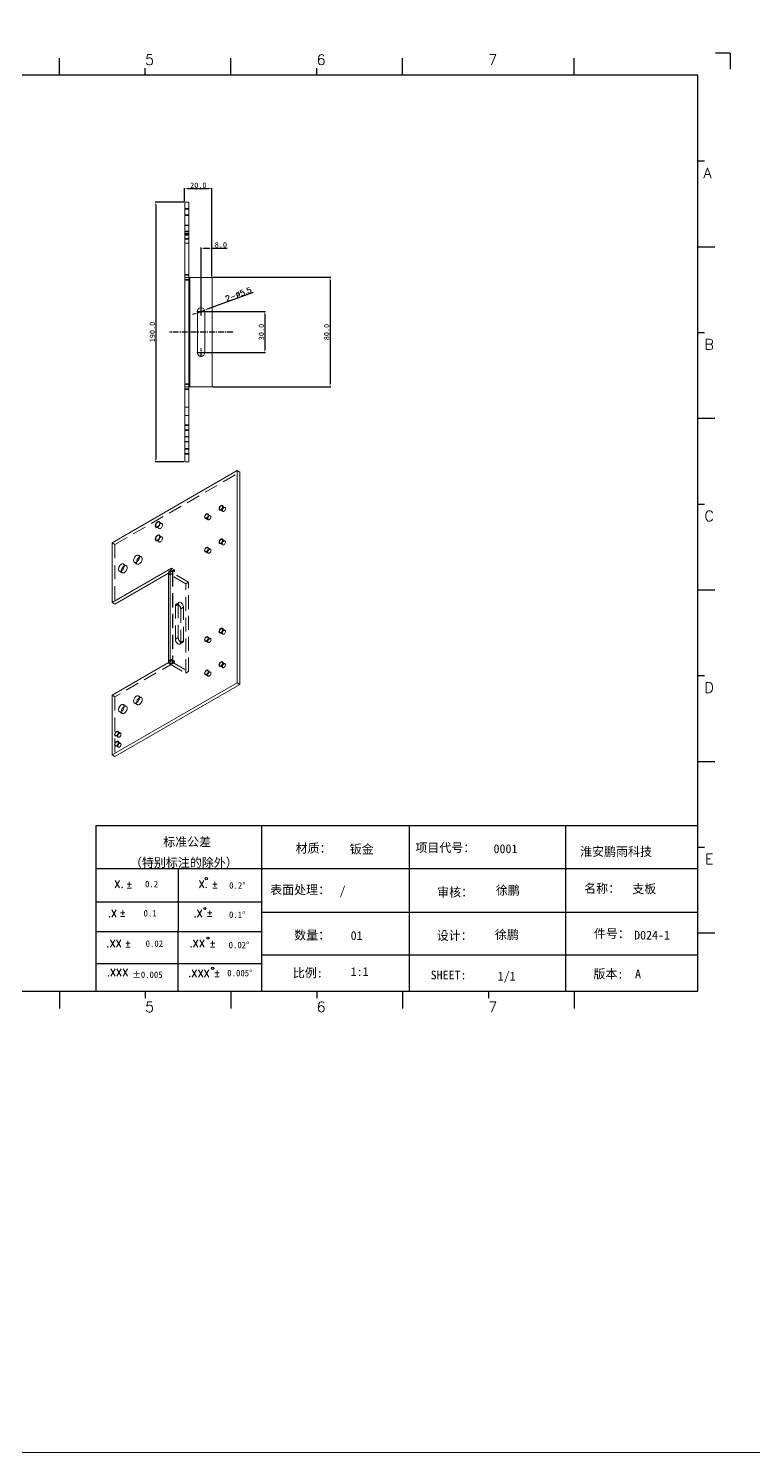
# Model space of a CAD drawing. Extents: x 83 to 30050, y -7164 to 695.
# Drawn here: x 2991 to 3522, y -4248 to -3206 of the extents above; entities that cross this region are included whole.
import ezdxf
from ezdxf.enums import TextEntityAlignment as Align

# ---------------------------------------------------------------- set-up
doc = ezdxf.new("R2010")
doc.units = 0
doc.header["$LTSCALE"] = 8
doc.header["$MEASUREMENT"] = 0
doc.header["$PDSIZE"] = 5
doc.linetypes.add('CENTER', pattern=[2, 1.25, -0.25, 0.25, -0.25])
doc.linetypes.add('HIDDEN', pattern=[1.905, 1.27, -0.635])
doc.layers.get('0').update_dxf_attribs({"linetype": 'CONTINUOUS'})
doc.layers.get('Defpoints').update_dxf_attribs({"linetype": 'CONTINUOUS'})
doc.layers.add('41', color=3, linetype='CONTINUOUS')
doc.layers.add('dim', color=82, linetype='CONTINUOUS', lineweight=9)
doc.styles.add('SIMPLEX', font='SIMPLEX')
doc.styles.get("Standard").update_dxf_attribs({"font": '', "height": 4})
doc.styles.get('Standard').set_extended_font_data('SimSun')
doc.dimstyles.new('ISO-25', dxfattribs={"dimtxt": 6, "dimasz": 2.5, "dimexe": 1.25, "dimexo": 0.625, "dimtad": 1, "dimdec": 1, "dimzin": 1, "dimdsep": 46, "dimtxsty": 'Standard', "dimcen": 2.5, "dimadec": 0, "dimazin": 0, "dimtm": 1e-09, "dimtfac": 1, "dimtdec": 1, "dimtmove": 0, "dimatfit": 3, "dimfxl": 1, "dimtolj": 1, "dimtzin": 0, "dimarcsym": 0})

# ---------------------------------------------------------------- blocks, each defined once
blk = doc.blocks.new('A$C0BB32EA6')
at = {"layer": '41'}
for p, q in [((90.21, 427.84), (90.21, 435.66)), ((168.4, 427.84), (168.4, 435.66)), ((168.4, 427.84), (168.4, 435.66)), ((168.4, 427.84), (168.4, 435.66)), ((246.58, 427.84), (246.58, 435.66)), ((246.58, 427.84), (246.58, 435.66)), ((324.77, 427.84), (324.77, 435.66)), ((402.96, 427.84), (402.96, 435.66)), ((481.15, 427.84), (481.15, 435.66)), ((559.34, 427.84), (559.34, 435.66)), ((51.11, 427.84), (51.11, 430.97)), ((129.3, 427.84), (129.3, 430.97)), ((129.3, 427.84), (129.3, 430.97)), ((129.3, 427.84), (129.3, 430.97)), ((207.49, 427.84), (207.49, 430.97)), ((207.49, 427.84), (207.49, 430.97)), ((285.68, 427.84), (285.68, 430.97)), ((363.87, 427.84), (363.87, 430.97)), ((442.06, 427.84), (442.06, 430.97)), ((615.63, 427.84), (12.02, 427.84)), ((12.02, 427.84), (12.02, 10.32)), ((615.63, 10.32), (615.63, 427.84)), ((12.02, 388.75), (8.89, 388.75)), ((615.63, 388.75), (618.76, 388.75)), ((12.02, 349.66), (4.2, 349.66)), ((615.63, 349.66), (623.45, 349.66)), ((12.02, 310.56), (8.89, 310.56)), ((615.63, 310.56), (618.76, 310.56)), ((12.02, 271.47), (4.2, 271.47)), ((615.63, 271.47), (623.45, 271.47)), ((12.02, 232.37), (8.89, 232.37)), ((615.63, 232.37), (618.76, 232.37)), ((12.02, 193.28), (4.2, 193.28)), ((615.63, 193.28), (623.45, 193.28)), ((12.02, 154.18), (8.89, 154.18)), ((615.63, 154.18), (618.76, 154.18)), ((12.02, 115.09), (4.2, 115.09)), ((615.63, 115.09), (623.45, 115.09)), ((341.34, 85.85), (615.63, 85.85)), ((341.34, 85.85), (341.34, 10.32)), ((416.87, 85.85), (416.87, 10.32)), ((484.16, 85.85), (484.16, 10.32)), ((555.4, 85.7), (555.4, 10.17)), ((12.02, 76), (8.89, 76)), ((615.63, 76), (618.76, 76)), ((615.63, 66.14), (341.34, 66.14)), ((378.86, 10.02), (379.1, 65.84)), ((341.34, 51.12), (416.87, 51.12)), ((615.63, 46.17), (416.87, 46.17)), ((12.02, 36.9), (4.2, 36.9)), ((341.34, 37.5), (401.12, 37.5)), ((341.34, 37.5), (416.87, 37.5)), ((615.63, 36.9), (623.45, 36.9)), ((615.63, 26.74), (416.87, 26.74)), ((341.34, 23.05), (401.87, 23.05)), ((341.34, 23.05), (401.87, 23.05)), ((341.34, 23.05), (401.87, 23.05)), ((341.34, 23.05), (401.87, 23.05)), ((341.34, 23.05), (401.87, 23.05)), ((341.34, 23.05), (416.87, 23.05)), ((12.02, 10.32), (615.63, 10.32)), ((51.11, 10.32), (51.11, 7.19)), ((90.21, 10.32), (90.21, 2.5)), ((129.3, 10.32), (129.3, 7.19)), ((168.4, 10.32), (168.4, 2.5)), ((207.49, 10.32), (207.49, 7.19)), ((246.58, 10.32), (246.58, 2.5)), ((285.68, 10.32), (285.68, 7.19)), ((324.77, 10.32), (324.77, 2.5)), ((326.34, 10.32), (401.87, 10.32)), ((363.87, 10.32), (363.87, 7.19)), ((402.96, 10.32), (402.96, 2.5)), ((442.06, 10.32), (442.06, 7.19)), ((481.15, 10.32), (481.15, 2.5)), ((520.24, 10.32), (520.24, 7.19)), ((559.34, 10.32), (559.34, 2.5))]:
    blk.add_line(p, q, dxfattribs=at)
at = {"layer": '41', "linetype": 'Continuous'}
for p, q in [((630.37, 437.94), (623.79, 437.94)), ((630.37, 437.94), (630.37, 430.59)), ((0, 0), (0, 8.98)), ((0, 0), (8.64, 0))]:
    blk.add_line(p, q, dxfattribs=at)
at = {"layer": '41'}
for centre in [(391.73, 61.61), (391.07, 48.04), (392.49, 34.54), (394.6, 20.83)]:
    blk.add_circle(centre, 0.516, dxfattribs=at)
at = {"layer": '41', "style": 'SIMPLEX'}
for s, height, p in [('1', 4.69, (51.11, 432.54)), ('2', 4.69, (129.3, 432.54)), ('3', 4.69, (207.49, 432.54)), ('4', 4.69, (285.68, 432.54)), ('5', 4.69, (363.87, 432.54)), ('6', 4.69, (442.06, 432.54)), ('7', 4.69, (520.24, 432.54)), ('A', 4.75, (5.76, 380.93)), ('A', 4.75, (618.27, 380.93)), ('B', 4.75, (5.76, 302.74)), ('B', 4.75, (618.72, 302.74)), ('C', 4.75, (5.76, 224.55)), ('C', 4.75, (618.72, 224.55)), ('D', 4.75, (5.76, 146.37)), ('D', 4.75, (618.72, 146.37)), ('E', 4.75, (5.76, 68.18)), ('E', 4.75, (618.95, 68.18)), ('X.', 3.284, (349.84, 57.49)), ('%%p', 3.284, (355.04, 57.36)), ('X.', 3.284, (388.21, 57.49)), ('%%p', 3.284, (394.07, 57.36)), ('.X', 3.284, (346.89, 44.16)), ('%%p', 3.284, (352.09, 44.33)), ('.X', 3.284, (385.9, 44.16)), ('%%p', 3.284, (391.76, 44.33)), ('.XX', 3.284, (346.2, 30.42)), ('%%p', 3.284, (354.44, 30.46)), ('.XX', 3.284, (384.11, 30.42)), ('%%p', 3.284, (393.01, 30.46)), ('.XXX', 3.284, (383.48, 16.83)), ('%%p', 3.284, (395.11, 16.95)), ('1', 4.69, (51.11, 0.87)), ('2', 4.69, (129.3, 0.87)), ('3', 4.69, (207.49, 0.87)), ('4', 4.69, (285.68, 0.87)), ('5', 4.69, (363.87, 0.87)), ('6', 4.69, (442.06, 0.87)), ('7', 4.69, (520.24, 0.87))]:
    blk.add_text(s, height=height, dxfattribs=at).set_placement(p)
at = {"layer": '41', "linetype": 'Continuous'}
for s, p in [('标准公差', (372.08, 76.36)), ('材质：', (432.42, 73.5)), ('项目代号：', (486.99, 73.71)), ('（特别标注的除外）', (356.94, 66.94)), ('淮安鹏雨科技', (562.04, 71.96)), ('表面处理：', (420.83, 54.55)), ('名称：', (563.9, 55.18)), ('审核：', (496.9, 53.5)), ('件号：', (568.32, 34.55)), ('数量：', (431.79, 33.91)), ('设计：', (496.69, 33.7)), ('比例:', (431.16, 16.65)), ('SHEET:', (493.95, 15.75)), ('1/1', (524.5, 15.18)), ('版本:', (568.11, 16.23))]:
    blk.add_text(s, height=4, dxfattribs=at).set_placement(p)
at = {"layer": '41'}
for s, p in [('0.2', (363.82, 57.75)), ('0.2%%D', (402.12, 57.11)), ('0.1', (363.14, 44.41)), ('0.1%%D', (402.07, 43.76)), ('0.02', (364.07, 30.58)), ('0.02%%D', (401.9, 29.93)), ('0.005%%D', (401.27, 17.16))]:
    blk.add_text(s, height=2.929, dxfattribs=at).set_placement(p)
at = {"layer": '41', "style": 'SIMPLEX'}
blk.add_text('.XXX', height=3.284, dxfattribs=at).set_placement((351.31, 18.87), align=Align.MIDDLE_CENTER)
at = {"layer": '41'}
blk.add_text('%%P0.005', height=2.929, dxfattribs=at).set_placement((364.87, 17.89), align=Align.MIDDLE_CENTER)
at = {"layer": '41', "linetype": 'Continuous'}
for tag, p in [('材质', (457.07, 73.08)), ('代号', (522.6, 73.29)), ('表面处理', (452.44, 54.13)), ('审核', (523.65, 54.34)), ('名称', (585.81, 54.97)), ('数量', (457.5, 33.7)), ('设计', (523.23, 34.13)), ('件号', (586.65, 33.91)), ('比例', (457.5, 17.28)), ('版本', (587.08, 16.23))]:
    blk.add_attdef(tag, p, '', height=4, dxfattribs=at)
blk = doc.blocks.new('*D1283')
at = {"layer": 'Defpoints', "color": 0}
for p in [(3117.6, -3413.4), (3117.6, -3443.4), (3164.2, -3443.4)]:
    blk.add_point(p, dxfattribs=at)
at = {"layer": 'dim', "color": 0, "lineweight": -2}
for p, q in [((3118.1, -3413.4), (3164.7, -3413.4)), ((3164.2, -3415.4), (3164.2, -3441.4)), ((3118.1, -3443.4), (3164.7, -3443.4))]:
    blk.add_line(p, q, dxfattribs=at)
at = {"layer": 'dim', "color": 0}
for points in [[(3163.9, -3415.4), (3164.6, -3415.4), (3164.2, -3413.4)], [(3163.9, -3441.4), (3164.6, -3441.4), (3164.2, -3443.4)]]:
    blk.add_solid(points, dxfattribs=at)
at = {"layer": 'dim', "color": 0, "insert": (3161.7, -3428.4), "char_height": 4, "attachment_point": 5, "rotation": 90}
blk.add_mtext('\\A1;30.0', dxfattribs=at)
blk = doc.blocks.new('*D1284')
at = {"layer": 'Defpoints', "color": 0}
for p in [(3125.6, -3388.4), (3125.6, -3468.4), (3211.9, -3468.4)]:
    blk.add_point(p, dxfattribs=at)
at = {"layer": 'dim', "color": 0, "lineweight": -2}
for p, q in [((3126.1, -3388.4), (3212.4, -3388.4)), ((3211.9, -3390.4), (3211.9, -3466.4)), ((3126.1, -3468.4), (3212.4, -3468.4))]:
    blk.add_line(p, q, dxfattribs=at)
at = {"layer": 'dim', "color": 0}
for points in [[(3211.5, -3390.4), (3212.2, -3390.4), (3211.9, -3388.4)], [(3211.5, -3466.4), (3212.2, -3466.4), (3211.9, -3468.4)]]:
    blk.add_solid(points, dxfattribs=at)
at = {"layer": 'dim', "color": 0, "insert": (3209.4, -3428.4), "char_height": 4, "attachment_point": 5, "rotation": 90}
blk.add_mtext('\\A1;80.0', dxfattribs=at)
blk = doc.blocks.new('*D1285')
at = {"layer": 'Defpoints', "color": 0}
for p in [(3105.6, -3333.4), (3084.5, -3523.4), (3105.6, -3523.4)]:
    blk.add_point(p, dxfattribs=at)
at = {"layer": 'dim', "color": 0, "lineweight": -2}
for p, q in [((3105.1, -3333.4), (3084, -3333.4)), ((3084.5, -3335.4), (3084.5, -3521.4)), ((3105.1, -3523.4), (3084, -3523.4))]:
    blk.add_line(p, q, dxfattribs=at)
at = {"layer": 'dim', "color": 0}
for points in [[(3084.2, -3335.4), (3084.9, -3335.4), (3084.5, -3333.4)], [(3084.2, -3521.4), (3084.9, -3521.4), (3084.5, -3523.4)]]:
    blk.add_solid(points, dxfattribs=at)
at = {"layer": 'dim', "color": 0, "insert": (3082, -3428.4), "char_height": 4, "attachment_point": 5, "rotation": 90}
blk.add_mtext('\\A1;190.0', dxfattribs=at)
blk = doc.blocks.new('*D1286')
at = {"layer": 'Defpoints', "color": 0}
for p in [(3105.6, -3323.6), (3105.6, -3333.4), (3125.6, -3388.4)]:
    blk.add_point(p, dxfattribs=at)
at = {"layer": 'dim', "color": 0, "lineweight": -2}
for p, q in [((3105.6, -3332.9), (3105.6, -3323.1)), ((3123.6, -3323.6), (3107.6, -3323.6)), ((3125.6, -3387.9), (3125.6, -3323.1))]:
    blk.add_line(p, q, dxfattribs=at)
at = {"layer": 'dim', "color": 0}
for points in [[(3107.6, -3323.2), (3107.6, -3323.9), (3105.6, -3323.6)], [(3123.6, -3323.2), (3123.6, -3323.9), (3125.6, -3323.6)]]:
    blk.add_solid(points, dxfattribs=at)
at = {"layer": 'dim', "color": 0, "insert": (3115.6, -3321.1), "char_height": 4, "attachment_point": 5}
blk.add_mtext('\\A1;20.0', dxfattribs=at)
blk = doc.blocks.new('*D1287')
at = {"layer": 'Defpoints', "color": 0}
for p in [(3125.6, -3367.1), (3125.6, -3388.4), (3117.6, -3413.4)]:
    blk.add_point(p, dxfattribs=at)
at = {"layer": 'dim', "color": 0, "lineweight": -2}
for p, q in [((3117.6, -3412.9), (3117.6, -3366.6)), ((3119.6, -3367.1), (3123.6, -3367.1)), ((3125.6, -3387.9), (3125.6, -3366.6)), ((3125.6, -3367.1), (3136.6, -3367.1))]:
    blk.add_line(p, q, dxfattribs=at)
at = {"layer": 'dim', "color": 0}
for points in [[(3119.6, -3366.8), (3119.6, -3367.4), (3117.6, -3367.1)], [(3123.6, -3366.8), (3123.6, -3367.4), (3125.6, -3367.1)]]:
    blk.add_solid(points, dxfattribs=at)
at = {"layer": 'dim', "color": 0, "insert": (3132.1, -3364.6), "char_height": 4, "attachment_point": 5}
blk.add_mtext('\\A1;8.0', dxfattribs=at)
blk = doc.blocks.new('*D1288')
at = {"layer": 'Defpoints', "color": 0}
for p in [(3115.1, -3414.4), (3120.2, -3412.5)]:
    blk.add_point(p, dxfattribs=at)
at = {"layer": 'dim', "color": 0, "lineweight": -2}
for p, q in [((3155.6, -3399.6), (3122.1, -3411.8)), ((3113.2, -3415), (3111.3, -3415.7)), ((3115.1, -3414.4), (3120.2, -3412.5))]:
    blk.add_line(p, q, dxfattribs=at)
at = {"layer": 'dim', "color": 0}
for points in [[(3113.1, -3414.7), (3113.3, -3415.4), (3115.1, -3414.4)], [(3122, -3411.5), (3122.2, -3412.1), (3120.2, -3412.5)]]:
    blk.add_solid(points, dxfattribs=at)
at = {"layer": 'dim', "color": 0, "insert": (3144.9, -3400.8), "char_height": 4, "attachment_point": 5, "rotation": 20.0649}
blk.add_mtext('\\A1;{\\Ftxt,bigfont|c134;2-∅5.5}', dxfattribs=at)

msp = doc.modelspace()

# ---------------------------------------------------------------- linework, layer by layer
at = {"color": 7, "linetype": 'Continuous', "lineweight": 15}
for p, q in [((3105.639, -3523.416), (3105.639, -3333.416)), ((3108.639, -3333.416), (3105.639, -3333.416)), ((3108.639, -3523.416), (3108.639, -3333.416)), ((3109.375, -3388.416), (3108.639, -3388.416)), ((3109.375, -3468.416), (3109.375, -3388.416)), ((3125.639, -3388.416), (3109.375, -3388.416)), ((3125.639, -3468.416), (3125.639, -3388.416)), ((3114.889, -3413.416), (3114.889, -3443.416)), ((3120.389, -3443.416), (3120.389, -3413.416)), ((3108.639, -3468.416), (3109.375, -3468.416)), ((3109.375, -3468.416), (3125.639, -3468.416)), ((3052.533, -3582.505), (3143.891, -3529.765)), ((3105.639, -3523.416), (3108.639, -3523.416)), ((3143.891, -3684.908), (3143.891, -3529.765)), ((3146.012, -3530.99), (3143.891, -3529.765)), ((3146.012, -3686.133), (3146.012, -3530.99)), ((3052.533, -3626.19), (3052.533, -3582.505)), ((3095.975, -3601.112), (3052.533, -3626.19)), ((3094.915, -3602.949), (3095.975, -3602.336)), ((3094.915, -3602.949), (3094.915, -3668.272)), ((3095.975, -3602.336), (3095.975, -3601.112)), ((3054.654, -3627.415), (3093.82, -3604.805)), ((3093.82, -3604.474), (3093.82, -3669.797)), ((3054.654, -3627.415), (3052.533, -3626.19)), ((3052.533, -3693.963), (3095.975, -3668.885)), ((3095.975, -3667.66), (3094.915, -3668.272)), ((3095.975, -3668.884), (3094.915, -3668.272)), ((3095.975, -3668.885), (3095.975, -3667.66)), ((3052.533, -3737.648), (3143.891, -3684.908)), ((3054.654, -3738.873), (3146.012, -3686.133)), ((3143.891, -3684.908), (3146.012, -3686.133)), ((3052.533, -3737.648), (3052.533, -3693.963)), ((3054.654, -3738.873), (3052.533, -3737.648))]:
    msp.add_line(p, q, dxfattribs=at)
at = {"color": 7, "linetype": 'Continuous', "lineweight": 0}
for p, q in [((3105.639, -3338.146), (3108.639, -3338.146)), ((3105.639, -3343.146), (3108.639, -3343.146)), ((3105.639, -3350.146), (3108.639, -3350.146)), ((3105.639, -3355.146), (3108.639, -3355.146)), ((3105.639, -3356.416), (3108.639, -3356.416)), ((3105.639, -3356.416), (3108.639, -3356.416)), ((3105.639, -3360.416), (3108.639, -3360.416)), ((3105.639, -3360.416), (3108.639, -3360.416)), ((3105.639, -3386.416), (3108.639, -3386.416)), ((3105.639, -3386.416), (3108.639, -3386.416)), ((3105.639, -3390.416), (3108.639, -3390.416)), ((3105.639, -3390.416), (3108.639, -3390.416)), ((3105.639, -3466.416), (3108.639, -3466.416)), ((3105.639, -3466.416), (3108.639, -3466.416)), ((3105.639, -3470.416), (3108.639, -3470.416)), ((3105.639, -3470.416), (3108.639, -3470.416)), ((3105.639, -3496.416), (3108.639, -3496.416)), ((3105.639, -3496.416), (3108.639, -3496.416)), ((3105.639, -3500.416), (3108.639, -3500.416)), ((3105.639, -3500.416), (3108.639, -3500.416)), ((3105.639, -3504.716), (3108.639, -3504.716)), ((3105.639, -3508.716), (3108.639, -3508.716)), ((3105.639, -3513.716), (3108.639, -3513.716)), ((3105.639, -3517.716), (3108.639, -3517.716))]:
    msp.add_line(p, q, dxfattribs=at)
at = {"color": 7, "linetype": 'HIDDEN', "lineweight": 0}
for p, q in [((3108.639, -3338.546), (3105.639, -3338.546)), ((3105.639, -3342.746), (3108.639, -3342.746)), ((3108.639, -3343.146), (3108.639, -3338.146)), ((3108.639, -3350.546), (3105.639, -3350.546)), ((3108.639, -3355.146), (3108.639, -3350.146)), ((3105.639, -3354.746), (3108.639, -3354.746)), ((3108.639, -3356.766), (3105.639, -3356.766)), ((3108.639, -3357.506), (3105.639, -3357.506)), ((3105.639, -3360.066), (3108.639, -3360.066)), ((3105.639, -3363.506), (3108.639, -3363.506)), ((3108.639, -3386.766), (3105.639, -3386.766)), ((3108.639, -3386.916), (3105.639, -3386.916)), ((3108.639, -3388.416), (3105.639, -3388.416)), ((3105.639, -3390.066), (3108.639, -3390.066)), ((3108.639, -3466.766), (3105.639, -3466.766)), ((3108.639, -3468.416), (3105.639, -3468.416)), ((3108.639, -3469.916), (3105.639, -3469.916)), ((3105.639, -3470.066), (3108.639, -3470.066)), ((3108.639, -3483.416), (3105.639, -3483.416)), ((3105.639, -3489.416), (3108.639, -3489.416)), ((3108.639, -3496.766), (3105.639, -3496.766)), ((3105.639, -3500.066), (3108.639, -3500.066)), ((3108.639, -3505.066), (3105.639, -3505.066)), ((3105.639, -3508.366), (3108.639, -3508.366)), ((3108.639, -3514.066), (3105.639, -3514.066)), ((3105.639, -3517.366), (3108.639, -3517.366)), ((3054.654, -3583.73), (3146.012, -3530.99)), ((3124.532, -3562.851), (3122.411, -3561.626)), ((3131.368, -3558.361), (3133.489, -3559.586)), ((3135.139, -3556.728), (3133.018, -3555.503)), ((3084.858, -3570.96), (3086.98, -3572.185)), ((3089.08, -3568.548), (3086.958, -3567.323)), ((3120.761, -3564.484), (3122.883, -3565.709)), ((3052.533, -3582.505), (3054.654, -3583.73)), ((3084.858, -3580.759), (3086.98, -3581.984)), ((3089.08, -3578.346), (3086.958, -3577.122)), ((3131.368, -3582.857), (3133.489, -3584.082)), ((3135.139, -3581.224), (3133.018, -3580)), ((3054.654, -3583.73), (3054.654, -3627.415)), ((3073.973, -3592.965), (3071.852, -3591.741)), ((3120.761, -3588.981), (3122.883, -3590.205)), ((3124.532, -3587.347), (3122.411, -3586.123)), ((3057.857, -3603.284), (3059.978, -3604.509)), ((3062.978, -3599.313), (3060.856, -3598.088)), ((3068.852, -3596.937), (3070.974, -3598.162)), ((3093.82, -3604.805), (3098.097, -3602.336)), ((3097.036, -3604.173), (3094.915, -3602.949)), ((3098.097, -3602.336), (3095.975, -3601.112)), ((3098.097, -3603.561), (3095.975, -3602.336)), ((3098.097, -3603.561), (3097.036, -3604.173)), ((3098.097, -3602.336), (3098.097, -3603.561)), ((3097.036, -3604.775), (3094.915, -3605.999)), ((3106.415, -3612.638), (3094.915, -3605.999)), ((3096.82, -3604.474), (3096.82, -3669.797)), ((3097.036, -3604.173), (3097.036, -3669.497)), ((3108.536, -3611.414), (3097.036, -3604.775)), ((3106.415, -3612.638), (3108.536, -3611.414)), ((3106.415, -3677.961), (3106.415, -3612.638)), ((3108.536, -3676.737), (3108.536, -3611.414)), ((3098.813, -3628.663), (3100.934, -3627.439)), ((3098.813, -3653.16), (3098.813, -3628.663)), ((3101.504, -3626.18), (3099.383, -3627.404)), ((3100.934, -3627.439), (3100.934, -3651.935)), ((3102.702, -3630.909), (3104.824, -3629.684)), ((3102.702, -3630.909), (3102.702, -3655.405)), ((3104.824, -3654.18), (3104.824, -3629.684)), ((3135.139, -3646.547), (3133.018, -3645.323)), ((3098.813, -3653.16), (3100.934, -3651.935)), ((3102.133, -3656.664), (3104.254, -3655.439)), ((3102.702, -3655.405), (3104.824, -3654.18)), ((3120.761, -3654.304), (3122.883, -3655.528)), ((3124.532, -3652.67), (3122.411, -3651.446)), ((3131.368, -3648.181), (3133.489, -3649.405)), ((3098.097, -3670.109), (3054.654, -3695.188)), ((3094.915, -3671.323), (3094.915, -3668.272)), ((3097.036, -3670.098), (3094.915, -3671.323)), ((3094.915, -3671.323), (3106.415, -3677.961)), ((3098.097, -3668.884), (3095.975, -3667.66)), ((3097.036, -3669.497), (3095.975, -3668.884)), ((3098.097, -3670.109), (3095.975, -3668.885)), ((3097.036, -3669.497), (3098.097, -3668.884)), ((3097.036, -3670.098), (3097.036, -3669.497)), ((3097.036, -3670.098), (3108.536, -3676.737)), ((3098.097, -3668.884), (3098.097, -3670.109)), ((3106.415, -3677.961), (3108.536, -3676.737)), ((3124.532, -3677.167), (3122.411, -3675.942)), ((3131.368, -3672.677), (3133.489, -3673.902)), ((3135.139, -3671.044), (3133.018, -3669.819)), ((3120.761, -3678.8), (3122.883, -3680.025)), ((3052.533, -3693.963), (3054.654, -3695.188)), ((3054.654, -3695.188), (3054.654, -3738.873)), ((3073.973, -3695.776), (3071.852, -3694.551)), ((3057.857, -3706.095), (3059.978, -3707.32)), ((3062.978, -3702.123), (3060.856, -3700.899)), ((3068.852, -3699.748), (3070.974, -3700.972)), ((3054.996, -3723.543), (3057.117, -3724.767)), ((3058.767, -3721.909), (3056.646, -3720.685)), ((3058.767, -3729.258), (3056.646, -3728.034)), ((3054.996, -3730.892), (3057.117, -3732.116))]:
    msp.add_line(p, q, dxfattribs=at)
at = {"color": 1, "linetype": 'CENTER', "ltscale": 0.34925}
for p, q in [((3114.614, -3413.416), (3120.664, -3413.416)), ((3117.639, -3416.441), (3117.639, -3410.391)), ((3114.614, -3443.416), (3120.664, -3443.416)), ((3117.639, -3446.441), (3117.639, -3440.391))]:
    msp.add_line(p, q, dxfattribs=at)
at = {"color": 1, "linetype": 'CENTER', "ltscale": 0.41309}
msp.add_line((3140.808, -3428.416), (3094.286, -3428.416), dxfattribs=at)
at = {"color": 7, "linetype": 'Continuous', "lineweight": 0, "flags": 128}
for points in [[(3123, -3562.239), (3122.893, -3562.926), (3122.586, -3563.633), (3122.127, -3564.252), (3121.586, -3564.688), (3121.045, -3564.877), (3120.586, -3564.787), (3120.28, -3564.435), (3120.172, -3563.872), (3120.28, -3563.185), (3120.586, -3562.478), (3121.045, -3561.859), (3121.586, -3561.422), (3122.127, -3561.234), (3122.586, -3561.323), (3122.893, -3561.676), (3123, -3562.239)], [(3133.607, -3556.116), (3133.499, -3556.803), (3133.193, -3557.51), (3132.734, -3558.129), (3132.193, -3558.565), (3131.652, -3558.753), (3131.193, -3558.664), (3130.886, -3558.312), (3130.779, -3557.749), (3130.886, -3557.062), (3131.193, -3556.355), (3131.652, -3555.736), (3132.193, -3555.299), (3132.734, -3555.111), (3133.193, -3555.2), (3133.499, -3555.553), (3133.607, -3556.116)], [(3087.676, -3568.121), (3087.542, -3568.98), (3087.158, -3569.864), (3086.585, -3570.637), (3085.908, -3571.183), (3085.232, -3571.418), (3084.658, -3571.307), (3084.275, -3570.866), (3084.141, -3570.162), (3084.275, -3569.303), (3084.658, -3568.42), (3085.232, -3567.646), (3085.908, -3567.1), (3086.585, -3566.865), (3087.158, -3566.977), (3087.542, -3567.418), (3087.676, -3568.121)], [(3087.676, -3577.92), (3087.542, -3578.779), (3087.158, -3579.662), (3086.585, -3580.436), (3085.908, -3580.982), (3085.232, -3581.217), (3084.658, -3581.105), (3084.275, -3580.664), (3084.141, -3579.961), (3084.275, -3579.102), (3084.658, -3578.218), (3085.232, -3577.445), (3085.908, -3576.899), (3086.585, -3576.664), (3087.158, -3576.775), (3087.542, -3577.216), (3087.676, -3577.92)], [(3133.607, -3580.612), (3133.499, -3581.299), (3133.193, -3582.006), (3132.734, -3582.625), (3132.193, -3583.062), (3131.652, -3583.25), (3131.193, -3583.161), (3130.886, -3582.808), (3130.779, -3582.245), (3130.886, -3581.558), (3131.193, -3580.851), (3131.652, -3580.232), (3132.193, -3579.795), (3132.734, -3579.607), (3133.193, -3579.696), (3133.499, -3580.049), (3133.607, -3580.612)], [(3123, -3586.735), (3122.893, -3587.422), (3122.586, -3588.129), (3122.127, -3588.748), (3121.586, -3589.185), (3121.045, -3589.373), (3120.586, -3589.284), (3120.28, -3588.931), (3120.172, -3588.368), (3120.28, -3587.681), (3120.586, -3586.974), (3121.045, -3586.355), (3121.586, -3585.918), (3122.127, -3585.73), (3122.586, -3585.82), (3122.893, -3586.172), (3123, -3586.735)], [(3133.607, -3645.935), (3133.499, -3646.622), (3133.193, -3647.329), (3132.734, -3647.948), (3132.193, -3648.385), (3131.652, -3648.573), (3131.193, -3648.484), (3130.886, -3648.131), (3130.779, -3647.568), (3130.886, -3646.881), (3131.193, -3646.174), (3131.652, -3645.555), (3132.193, -3645.119), (3132.734, -3644.931), (3133.193, -3645.02), (3133.499, -3645.373), (3133.607, -3645.935)], [(3123, -3652.058), (3122.893, -3652.746), (3122.586, -3653.452), (3122.127, -3654.071), (3121.586, -3654.508), (3121.045, -3654.696), (3120.586, -3654.607), (3120.28, -3654.254), (3120.172, -3653.691), (3120.28, -3653.004), (3120.586, -3652.297), (3121.045, -3651.678), (3121.586, -3651.242), (3122.127, -3651.054), (3122.586, -3651.143), (3122.893, -3651.496), (3123, -3652.058)], [(3123, -3676.555), (3122.893, -3677.242), (3122.586, -3677.949), (3122.127, -3678.567), (3121.586, -3679.004), (3121.045, -3679.192), (3120.586, -3679.103), (3120.28, -3678.75), (3120.172, -3678.187), (3120.28, -3677.5), (3120.586, -3676.794), (3121.045, -3676.175), (3121.586, -3675.738), (3122.127, -3675.55), (3122.586, -3675.639), (3122.893, -3675.992), (3123, -3676.555)], [(3133.607, -3670.432), (3133.499, -3671.119), (3133.193, -3671.825), (3132.734, -3672.444), (3132.193, -3672.881), (3131.652, -3673.069), (3131.193, -3672.98), (3130.886, -3672.627), (3130.779, -3672.064), (3130.886, -3671.377), (3131.193, -3670.671), (3131.652, -3670.052), (3132.193, -3669.615), (3132.734, -3669.427), (3133.193, -3669.516), (3133.499, -3669.869), (3133.607, -3670.432)], [(3057.235, -3721.297), (3057.128, -3721.984), (3056.821, -3722.691), (3056.362, -3723.31), (3055.821, -3723.747), (3055.28, -3723.935), (3054.821, -3723.846), (3054.514, -3723.493), (3054.407, -3722.93), (3054.514, -3722.243), (3054.821, -3721.536), (3055.28, -3720.917), (3055.821, -3720.481), (3056.362, -3720.293), (3056.821, -3720.382), (3057.128, -3720.735), (3057.235, -3721.297)], [(3057.235, -3728.646), (3057.128, -3729.333), (3056.821, -3730.04), (3056.362, -3730.659), (3055.821, -3731.096), (3055.28, -3731.284), (3054.821, -3731.195), (3054.514, -3730.842), (3054.407, -3730.279), (3054.514, -3729.592), (3054.821, -3728.885), (3055.28, -3728.266), (3055.821, -3727.83), (3056.362, -3727.641), (3056.821, -3727.731), (3057.128, -3728.083), (3057.235, -3728.646)]]:
    msp.add_lwpolyline(points, dxfattribs=at)
at = {"color": 7, "linetype": 'Continuous', "lineweight": 15, "flags": 128}
for points in [[(3122.753, -3562.382), (3122.696, -3561.998), (3122.53, -3561.719), (3122.272, -3561.569), (3121.947, -3561.566), (3121.586, -3561.708), (3121.226, -3561.982), (3120.9, -3562.361), (3120.642, -3562.808), (3120.477, -3563.28), (3120.419, -3563.729), (3120.477, -3564.112), (3120.642, -3564.392), (3120.9, -3564.541), (3121.226, -3564.545), (3121.586, -3564.403), (3121.947, -3564.129), (3122.272, -3563.749), (3122.53, -3563.302), (3122.696, -3562.831), (3122.753, -3562.382)], [(3133.36, -3556.259), (3133.302, -3555.875), (3133.137, -3555.595), (3132.879, -3555.446), (3132.553, -3555.443), (3132.193, -3555.585), (3131.832, -3555.859), (3131.507, -3556.238), (3131.249, -3556.685), (3131.083, -3557.157), (3131.026, -3557.606), (3131.083, -3557.989), (3131.249, -3558.269), (3131.507, -3558.418), (3131.832, -3558.422), (3132.193, -3558.28), (3132.553, -3558.006), (3132.879, -3557.626), (3133.137, -3557.179), (3133.302, -3556.708), (3133.36, -3556.259)], [(3087.393, -3568.285), (3087.333, -3567.836), (3087.158, -3567.494), (3086.881, -3567.284), (3086.525, -3567.226), (3086.12, -3567.322), (3085.697, -3567.566), (3085.292, -3567.938), (3084.936, -3568.407), (3084.659, -3568.936), (3084.484, -3569.481), (3084.423, -3569.999), (3084.484, -3570.447), (3084.659, -3570.79), (3084.936, -3570.999), (3085.292, -3571.058), (3085.697, -3570.961), (3086.12, -3570.717), (3086.525, -3570.345), (3086.881, -3569.876), (3087.158, -3569.348), (3087.333, -3568.802), (3087.393, -3568.285)], [(3087.393, -3578.083), (3087.333, -3577.635), (3087.158, -3577.292), (3086.881, -3577.083), (3086.525, -3577.024), (3086.12, -3577.121), (3085.697, -3577.365), (3085.292, -3577.737), (3084.936, -3578.206), (3084.659, -3578.734), (3084.484, -3579.28), (3084.423, -3579.797), (3084.484, -3580.246), (3084.659, -3580.588), (3084.936, -3580.798), (3085.292, -3580.856), (3085.697, -3580.76), (3086.12, -3580.516), (3086.525, -3580.144), (3086.881, -3579.675), (3087.158, -3579.146), (3087.333, -3578.601), (3087.393, -3578.083)], [(3133.36, -3580.755), (3133.302, -3580.372), (3133.137, -3580.092), (3132.879, -3579.943), (3132.553, -3579.939), (3132.193, -3580.081), (3131.832, -3580.355), (3131.507, -3580.734), (3131.249, -3581.181), (3131.083, -3581.653), (3131.026, -3582.102), (3131.083, -3582.485), (3131.249, -3582.765), (3131.507, -3582.914), (3131.832, -3582.918), (3132.193, -3582.776), (3132.553, -3582.502), (3132.879, -3582.123), (3133.137, -3581.676), (3133.302, -3581.204), (3133.36, -3580.755)], [(3072.473, -3593.114), (3072.416, -3592.582), (3072.248, -3592.145), (3071.977, -3591.826), (3071.619, -3591.643), (3071.192, -3591.604), (3070.72, -3591.714), (3070.229, -3591.964), (3069.744, -3592.343), (3069.291, -3592.83), (3068.896, -3593.397), (3068.58, -3594.016), (3068.359, -3594.652), (3068.245, -3595.271), (3068.245, -3595.839), (3068.359, -3596.327), (3068.58, -3596.708), (3068.896, -3596.961), (3069.291, -3597.072), (3069.744, -3597.037), (3070.229, -3596.855), (3070.72, -3596.538), (3071.192, -3596.103), (3071.619, -3595.572), (3071.977, -3594.975), (3072.248, -3594.344), (3072.416, -3593.712), (3072.473, -3593.114)], [(3122.753, -3586.878), (3122.696, -3586.495), (3122.53, -3586.215), (3122.272, -3586.066), (3121.947, -3586.062), (3121.586, -3586.204), (3121.226, -3586.478), (3120.9, -3586.857), (3120.642, -3587.305), (3120.477, -3587.776), (3120.419, -3588.225), (3120.477, -3588.608), (3120.642, -3588.888), (3120.9, -3589.037), (3121.226, -3589.041), (3121.586, -3588.899), (3121.947, -3588.625), (3122.272, -3588.246), (3122.53, -3587.799), (3122.696, -3587.327), (3122.753, -3586.878)], [(3061.478, -3599.462), (3061.421, -3598.93), (3061.252, -3598.493), (3060.982, -3598.174), (3060.623, -3597.99), (3060.197, -3597.952), (3059.725, -3598.061), (3059.233, -3598.312), (3058.748, -3598.691), (3058.296, -3599.177), (3057.901, -3599.745), (3057.584, -3600.363), (3057.363, -3600.999), (3057.25, -3601.618), (3057.25, -3602.187), (3057.363, -3602.675), (3057.584, -3603.056), (3057.901, -3603.308), (3058.296, -3603.42), (3058.748, -3603.384), (3059.233, -3603.203), (3059.725, -3602.886), (3060.197, -3602.451), (3060.623, -3601.92), (3060.982, -3601.323), (3061.252, -3600.691), (3061.421, -3600.06), (3061.478, -3599.462)], [(3133.36, -3646.078), (3133.302, -3645.695), (3133.137, -3645.415), (3132.879, -3645.266), (3132.553, -3645.262), (3132.193, -3645.404), (3131.832, -3645.679), (3131.507, -3646.058), (3131.249, -3646.505), (3131.083, -3646.976), (3131.026, -3647.425), (3131.083, -3647.809), (3131.249, -3648.089), (3131.507, -3648.238), (3131.832, -3648.241), (3132.193, -3648.099), (3132.553, -3647.825), (3132.879, -3647.446), (3133.137, -3646.999), (3133.302, -3646.528), (3133.36, -3646.078)], [(3122.753, -3652.201), (3122.696, -3651.818), (3122.53, -3651.538), (3122.272, -3651.389), (3121.947, -3651.385), (3121.586, -3651.528), (3121.226, -3651.802), (3120.9, -3652.181), (3120.642, -3652.628), (3120.477, -3653.099), (3120.419, -3653.548), (3120.477, -3653.932), (3120.642, -3654.212), (3120.9, -3654.361), (3121.226, -3654.364), (3121.586, -3654.222), (3121.947, -3653.948), (3122.272, -3653.569), (3122.53, -3653.122), (3122.696, -3652.651), (3122.753, -3652.201)], [(3122.753, -3676.698), (3122.696, -3676.314), (3122.53, -3676.034), (3122.272, -3675.885), (3121.947, -3675.882), (3121.586, -3676.024), (3121.226, -3676.298), (3120.9, -3676.677), (3120.642, -3677.124), (3120.477, -3677.595), (3120.419, -3678.045), (3120.477, -3678.428), (3120.642, -3678.708), (3120.9, -3678.857), (3121.226, -3678.861), (3121.586, -3678.718), (3121.947, -3678.444), (3122.272, -3678.065), (3122.53, -3677.618), (3122.696, -3677.147), (3122.753, -3676.698)], [(3133.36, -3670.574), (3133.302, -3670.191), (3133.137, -3669.911), (3132.879, -3669.762), (3132.553, -3669.759), (3132.193, -3669.901), (3131.832, -3670.175), (3131.507, -3670.554), (3131.249, -3671.001), (3131.083, -3671.472), (3131.026, -3671.922), (3131.083, -3672.305), (3131.249, -3672.585), (3131.507, -3672.734), (3131.832, -3672.737), (3132.193, -3672.595), (3132.553, -3672.321), (3132.879, -3671.942), (3133.137, -3671.495), (3133.302, -3671.024), (3133.36, -3670.574)], [(3072.473, -3695.925), (3072.416, -3695.393), (3072.248, -3694.956), (3071.977, -3694.637), (3071.619, -3694.453), (3071.192, -3694.415), (3070.72, -3694.524), (3070.229, -3694.775), (3069.744, -3695.154), (3069.291, -3695.64), (3068.896, -3696.208), (3068.58, -3696.826), (3068.359, -3697.462), (3068.245, -3698.081), (3068.245, -3698.65), (3068.359, -3699.138), (3068.58, -3699.519), (3068.896, -3699.772), (3069.291, -3699.883), (3069.744, -3699.847), (3070.229, -3699.666), (3070.72, -3699.349), (3071.192, -3698.914), (3071.619, -3698.383), (3071.977, -3697.786), (3072.248, -3697.154), (3072.416, -3696.523), (3072.473, -3695.925)], [(3061.478, -3702.272), (3061.421, -3701.74), (3061.252, -3701.303), (3060.982, -3700.984), (3060.623, -3700.801), (3060.197, -3700.763), (3059.725, -3700.872), (3059.233, -3701.123), (3058.748, -3701.501), (3058.296, -3701.988), (3057.901, -3702.556), (3057.584, -3703.174), (3057.363, -3703.81), (3057.25, -3704.429), (3057.25, -3704.998), (3057.363, -3705.486), (3057.584, -3705.866), (3057.901, -3706.119), (3058.296, -3706.231), (3058.748, -3706.195), (3059.233, -3706.014), (3059.725, -3705.697), (3060.197, -3705.261), (3060.623, -3704.731), (3060.982, -3704.133), (3061.252, -3703.502), (3061.421, -3702.87), (3061.478, -3702.272)], [(3056.988, -3721.44), (3056.931, -3721.057), (3056.765, -3720.777), (3056.507, -3720.628), (3056.182, -3720.624), (3055.821, -3720.766), (3055.46, -3721.041), (3055.135, -3721.42), (3054.877, -3721.867), (3054.711, -3722.338), (3054.654, -3722.787), (3054.711, -3723.171), (3054.877, -3723.451), (3055.135, -3723.6), (3055.46, -3723.603), (3055.821, -3723.461), (3056.182, -3723.187), (3056.507, -3722.808), (3056.765, -3722.361), (3056.931, -3721.89), (3056.988, -3721.44)], [(3056.988, -3728.789), (3056.931, -3728.406), (3056.765, -3728.126), (3056.507, -3727.977), (3056.182, -3727.973), (3055.821, -3728.115), (3055.46, -3728.389), (3055.135, -3728.769), (3054.877, -3729.216), (3054.711, -3729.687), (3054.654, -3730.136), (3054.711, -3730.52), (3054.877, -3730.799), (3055.135, -3730.949), (3055.46, -3730.952), (3055.821, -3730.81), (3056.182, -3730.536), (3056.507, -3730.157), (3056.765, -3729.71), (3056.931, -3729.238), (3056.988, -3728.789)]]:
    msp.add_lwpolyline(points, dxfattribs=at)
at = {"color": 7, "linetype": 'HIDDEN', "lineweight": 0, "flags": 128}
for points in [[(3133.147, -3558.83), (3133.204, -3558.381), (3133.37, -3557.91), (3133.628, -3557.463), (3133.954, -3557.084), (3134.314, -3556.81), (3134.675, -3556.667), (3135, -3556.671), (3135.258, -3556.82), (3135.424, -3557.1), (3135.481, -3557.483), (3135.424, -3557.933), (3135.258, -3558.404), (3135, -3558.851), (3134.675, -3559.23), (3134.314, -3559.504), (3133.954, -3559.646), (3133.628, -3559.643), (3133.37, -3559.494), (3133.204, -3559.214), (3133.147, -3558.83)], [(3086.545, -3571.224), (3086.605, -3570.706), (3086.781, -3570.16), (3087.057, -3569.632), (3087.413, -3569.163), (3087.818, -3568.791), (3088.241, -3568.547), (3088.647, -3568.45), (3089.002, -3568.509), (3089.279, -3568.718), (3089.455, -3569.061), (3089.515, -3569.509), (3089.455, -3570.027), (3089.279, -3570.572), (3089.002, -3571.101), (3088.647, -3571.57), (3088.241, -3571.942), (3087.818, -3572.186), (3087.413, -3572.282), (3087.057, -3572.224), (3086.781, -3572.015), (3086.605, -3571.672), (3086.545, -3571.224)], [(3122.541, -3564.953), (3122.598, -3564.504), (3122.764, -3564.033), (3123.022, -3563.586), (3123.347, -3563.207), (3123.707, -3562.933), (3124.068, -3562.79), (3124.393, -3562.794), (3124.651, -3562.943), (3124.817, -3563.223), (3124.874, -3563.606), (3124.817, -3564.056), (3124.651, -3564.527), (3124.393, -3564.974), (3124.068, -3565.353), (3123.707, -3565.627), (3123.347, -3565.769), (3123.022, -3565.766), (3122.764, -3565.617), (3122.598, -3565.337), (3122.541, -3564.953)], [(3086.545, -3581.022), (3086.605, -3580.504), (3086.781, -3579.959), (3087.057, -3579.43), (3087.413, -3578.961), (3087.818, -3578.59), (3088.241, -3578.346), (3088.647, -3578.249), (3089.002, -3578.308), (3089.279, -3578.517), (3089.455, -3578.859), (3089.515, -3579.308), (3089.455, -3579.825), (3089.279, -3580.371), (3089.002, -3580.899), (3088.647, -3581.369), (3088.241, -3581.74), (3087.818, -3581.984), (3087.413, -3582.081), (3087.057, -3582.022), (3086.781, -3581.813), (3086.605, -3581.47), (3086.545, -3581.022)], [(3133.147, -3583.327), (3133.204, -3582.877), (3133.37, -3582.406), (3133.628, -3581.959), (3133.954, -3581.58), (3134.314, -3581.306), (3134.675, -3581.164), (3135, -3581.167), (3135.258, -3581.316), (3135.424, -3581.596), (3135.481, -3581.98), (3135.424, -3582.429), (3135.258, -3582.9), (3135, -3583.347), (3134.675, -3583.726), (3134.314, -3584), (3133.954, -3584.143), (3133.628, -3584.139), (3133.37, -3583.99), (3133.204, -3583.71), (3133.147, -3583.327)], [(3074.595, -3594.339), (3074.538, -3593.807), (3074.369, -3593.37), (3074.098, -3593.051), (3073.74, -3592.867), (3073.314, -3592.829), (3072.842, -3592.938), (3072.473, -3593.114)], [(3122.541, -3589.45), (3122.598, -3589), (3122.764, -3588.529), (3123.022, -3588.082), (3123.347, -3587.703), (3123.707, -3587.429), (3124.068, -3587.287), (3124.393, -3587.29), (3124.651, -3587.439), (3124.817, -3587.719), (3124.874, -3588.103), (3124.817, -3588.552), (3124.651, -3589.023), (3124.393, -3589.47), (3124.068, -3589.849), (3123.707, -3590.123), (3123.347, -3590.266), (3123.022, -3590.262), (3122.764, -3590.113), (3122.598, -3589.833), (3122.541, -3589.45)], [(3059.357, -3603.136), (3059.371, -3603.412), (3059.484, -3603.9), (3059.706, -3604.28), (3060.022, -3604.533), (3060.417, -3604.645), (3060.869, -3604.609), (3061.355, -3604.428), (3061.846, -3604.111), (3062.318, -3603.675), (3062.745, -3603.145), (3063.103, -3602.547), (3063.374, -3601.916), (3063.542, -3601.284), (3063.599, -3600.686)], [(3063.599, -3600.686), (3063.542, -3600.154), (3063.374, -3599.717), (3063.103, -3599.398), (3062.745, -3599.215), (3062.318, -3599.177), (3061.846, -3599.286), (3061.478, -3599.461)], [(3070.352, -3596.788), (3070.366, -3597.064), (3070.48, -3597.552), (3070.701, -3597.933), (3071.018, -3598.186), (3071.413, -3598.297), (3071.865, -3598.261), (3072.35, -3598.08), (3072.842, -3597.763), (3073.314, -3597.328), (3073.74, -3596.797), (3074.098, -3596.2), (3074.369, -3595.568), (3074.538, -3594.937), (3074.595, -3594.339)], [(3098.813, -3628.663), (3098.87, -3628.159), (3099.036, -3627.749), (3099.302, -3627.457), (3099.653, -3627.3), (3100.068, -3627.288), (3100.523, -3627.422), (3100.992, -3627.692), (3101.447, -3628.085), (3101.862, -3628.576), (3102.213, -3629.137), (3102.479, -3629.736), (3102.646, -3630.339), (3102.702, -3630.909)], [(3104.824, -3629.684), (3104.767, -3629.114), (3104.601, -3628.512), (3104.334, -3627.913), (3103.984, -3627.351), (3103.569, -3626.86), (3103.113, -3626.468), (3102.645, -3626.197), (3102.189, -3626.064), (3101.774, -3626.076), (3101.423, -3626.232), (3101.157, -3626.524), (3100.991, -3626.934), (3100.934, -3627.439)], [(3102.702, -3655.405), (3102.646, -3655.91), (3102.479, -3656.32), (3102.213, -3656.612), (3101.862, -3656.768), (3101.447, -3656.78), (3100.992, -3656.647), (3100.523, -3656.376), (3100.068, -3655.984), (3099.653, -3655.493), (3099.302, -3654.931), (3099.036, -3654.332), (3098.87, -3653.73), (3098.813, -3653.16)], [(3100.934, -3651.935), (3100.991, -3652.505), (3101.157, -3653.107), (3101.423, -3653.706), (3101.774, -3654.268), (3102.189, -3654.759), (3102.645, -3655.151), (3103.113, -3655.422), (3103.569, -3655.555), (3103.984, -3655.543), (3104.334, -3655.387), (3104.601, -3655.095), (3104.767, -3654.685), (3104.824, -3654.18)], [(3122.541, -3654.773), (3122.598, -3654.324), (3122.764, -3653.852), (3123.022, -3653.405), (3123.347, -3653.026), (3123.707, -3652.752), (3124.068, -3652.61), (3124.393, -3652.614), (3124.651, -3652.763), (3124.817, -3653.043), (3124.874, -3653.426), (3124.817, -3653.875), (3124.651, -3654.346), (3124.393, -3654.794), (3124.068, -3655.173), (3123.707, -3655.447), (3123.347, -3655.589), (3123.022, -3655.585), (3122.764, -3655.436), (3122.598, -3655.156), (3122.541, -3654.773)], [(3133.147, -3648.65), (3133.204, -3648.201), (3133.37, -3647.729), (3133.628, -3647.282), (3133.954, -3646.903), (3134.314, -3646.629), (3134.675, -3646.487), (3135, -3646.491), (3135.258, -3646.64), (3135.424, -3646.919), (3135.481, -3647.303), (3135.424, -3647.752), (3135.258, -3648.223), (3135, -3648.67), (3134.675, -3649.05), (3134.314, -3649.324), (3133.954, -3649.466), (3133.628, -3649.462), (3133.37, -3649.313), (3133.204, -3649.033), (3133.147, -3648.65)], [(3133.147, -3673.146), (3133.204, -3672.697), (3133.37, -3672.226), (3133.628, -3671.779), (3133.954, -3671.399), (3134.314, -3671.125), (3134.675, -3670.983), (3135, -3670.987), (3135.258, -3671.136), (3135.424, -3671.416), (3135.481, -3671.799), (3135.424, -3672.248), (3135.258, -3672.72), (3135, -3673.167), (3134.675, -3673.546), (3134.314, -3673.82), (3133.954, -3673.962), (3133.628, -3673.958), (3133.37, -3673.809), (3133.204, -3673.53), (3133.147, -3673.146)], [(3122.541, -3679.269), (3122.598, -3678.82), (3122.764, -3678.349), (3123.022, -3677.902), (3123.347, -3677.522), (3123.707, -3677.248), (3124.068, -3677.106), (3124.393, -3677.11), (3124.651, -3677.259), (3124.817, -3677.539), (3124.874, -3677.922), (3124.817, -3678.371), (3124.651, -3678.843), (3124.393, -3679.29), (3124.068, -3679.669), (3123.707, -3679.943), (3123.347, -3680.085), (3123.022, -3680.082), (3122.764, -3679.932), (3122.598, -3679.653), (3122.541, -3679.269)], [(3072.473, -3695.924), (3072.597, -3695.857), (3073.082, -3695.676), (3073.534, -3695.64), (3073.929, -3695.752), (3074.246, -3696.005), (3074.467, -3696.385), (3074.58, -3696.873), (3074.58, -3697.442), (3074.467, -3698.061), (3074.246, -3698.697), (3073.929, -3699.315), (3073.534, -3699.883), (3073.082, -3700.369), (3072.597, -3700.748), (3072.105, -3700.999), (3071.633, -3701.108), (3071.207, -3701.07), (3070.848, -3700.887), (3070.578, -3700.568), (3070.409, -3700.131), (3070.352, -3699.599), (3070.352, -3699.599)], [(3061.478, -3702.272), (3061.601, -3702.205), (3062.086, -3702.024), (3062.539, -3701.988), (3062.934, -3702.099), (3063.25, -3702.352), (3063.471, -3702.733), (3063.585, -3703.221), (3063.585, -3703.79), (3063.471, -3704.409), (3063.25, -3705.045), (3062.934, -3705.663), (3062.539, -3706.231), (3062.086, -3706.717), (3061.601, -3707.096), (3061.11, -3707.347), (3060.638, -3707.456), (3060.211, -3707.418), (3059.853, -3707.234), (3059.582, -3706.915), (3059.414, -3706.478), (3059.357, -3705.946), (3059.357, -3705.946)], [(3056.776, -3724.012), (3056.833, -3723.563), (3056.998, -3723.091), (3057.257, -3722.644), (3057.582, -3722.265), (3057.942, -3721.991), (3058.303, -3721.849), (3058.628, -3721.853), (3058.886, -3722.002), (3059.052, -3722.281), (3059.109, -3722.665), (3059.052, -3723.114), (3058.886, -3723.585), (3058.628, -3724.032), (3058.303, -3724.412), (3057.942, -3724.686), (3057.582, -3724.828), (3057.257, -3724.824), (3056.998, -3724.675), (3056.833, -3724.395), (3056.776, -3724.012)], [(3056.776, -3731.361), (3056.833, -3730.911), (3056.998, -3730.44), (3057.257, -3729.993), (3057.582, -3729.614), (3057.942, -3729.34), (3058.303, -3729.198), (3058.628, -3729.201), (3058.886, -3729.35), (3059.052, -3729.63), (3059.109, -3730.014), (3059.052, -3730.463), (3058.886, -3730.934), (3058.628, -3731.381), (3058.303, -3731.76), (3057.942, -3732.035), (3057.582, -3732.177), (3057.257, -3732.173), (3056.998, -3732.024), (3056.833, -3731.744), (3056.776, -3731.361)]]:
    msp.add_lwpolyline(points, dxfattribs=at)
at = {"color": 7, "linetype": 'Continuous', "lineweight": 15}
for centre, radius, start, end in [((3117.639, -3413.416), 2.75, 0, 180), ((3117.639, -3443.416), 2.75, 180, 0), ((3074.927, -3596.98), 4.579, 122.400095, 177.605282), ((3063.931, -3603.327), 4.579, 122.400095, 177.605282), ((3095.69, -3604.661), 1.879, 114.374658, 174.305201), ((3095.542, -3669.854), 1.702, 111.621275, 188.528352), ((3074.913, -3699.782), 4.564, 122.305431, 177.694569), ((3063.917, -3706.13), 4.564, 122.305431, 177.694569)]:
    msp.add_arc(centre, radius, start, end, dxfattribs=at)
at = {"color": 7, "linetype": 'HIDDEN', "lineweight": 0}
for centre, radius, start, end in [((3095.69, -3604.288), 1.879, 185.694799, 245.625342), ((3097.15, -3604.474), 0.322, 110.783421, 249.216579), ((3095.78, -3669.505), 2.014, 197.39049, 244.535165), ((3097.15, -3669.797), 0.322, 110.783421, 249.216579)]:
    msp.add_arc(centre, radius, start, end, dxfattribs=at)
at = {"layer": 'dim', "color": 1}
msp.add_lwpolyline([(11321.6, -4247.977), (766.79, -4247.977), (766.79, -2454.563), (11321.6, -2454.563)], close=True, dxfattribs=at)

# ---------------------------------------------------------------- block references
at = {"layer": '41', "linetype": 'Continuous', "xscale": 1.604898080691783, "yscale": 1.60489808068678, "zscale": 1.604898080686081}
msp.add_blockref('A$C0BB32EA6', (2492.762, -3927.182), dxfattribs=at).add_auto_attribs({'版本': 'A', '件号': 'D024-1', '名称': '支板', '设计': '徐鹏', '审核': '徐鹏', '代号': '0001', '比例': '1:1', '数量': '01', '表面处理': '/', '材质': '钣金'})

# ---------------------------------------------------------------- dimensions: what is measured, and where the dimension line sits
at = {"layer": 'dim'}
for base, p1, p2, picture, middle in [((3105.639, -3323.579), (3125.639, -3388.416), (3105.639, -3333.416), '*D1286', (3115.639, -3321.079)), ((3125.639, -3367.084), (3117.639, -3413.416), (3125.639, -3388.416), '*D1287', (3132.138, -3364.584))]:
    dim = msp.add_linear_dim(base=base, p1=p1, p2=p2, dimstyle='ISO-25', override={"dimtxt": 2.5, "dimasz": 2, "dimexe": 0.49975, "dimexo": 0.49975, "dimgap": 0.49975}, dxfattribs=at)
    dim.commit()
    dim.dimension.update_dxf_attribs({"geometry": picture, "text_midpoint": middle})
for base, p1, p2, picture, middle in [((3084.528, -3523.416), (3105.639, -3333.416), (3105.639, -3523.416), '*D1285', (3082.028, -3428.416)), ((3211.881, -3468.416), (3125.639, -3388.416), (3125.639, -3468.416), '*D1284', (3209.382, -3428.416)), ((3164.249, -3443.416), (3117.639, -3413.416), (3117.639, -3443.416), '*D1283', (3161.749, -3428.416))]:
    dim = msp.add_linear_dim(base=base, p1=p1, p2=p2, angle=90, dimstyle='ISO-25', override={"dimtxt": 2.5, "dimasz": 2, "dimexe": 0.49975, "dimexo": 0.49975, "dimgap": 0.49975}, dxfattribs=at)
    dim.commit()
    dim.dimension.update_dxf_attribs({"geometry": picture, "text_midpoint": middle})
dim = msp.add_diameter_dim_2p(p1=(3115.055, -3414.359), p2=(3120.222, -3412.472), text='{\\Ftxt,bigfont|c134;2-<>}', dimstyle='ISO-25', override={"dimtxt": 2.5, "dimasz": 2, "dimexe": 0.49975, "dimexo": 0.49975, "dimgap": 0.49975}, dxfattribs=at)
dim.commit()
dim.dimension.update_dxf_attribs({"geometry": '*D1288', "text_midpoint": (3145.708, -3403.163), "dimtype": 163})

doc.saveas('drawing.dxf')
